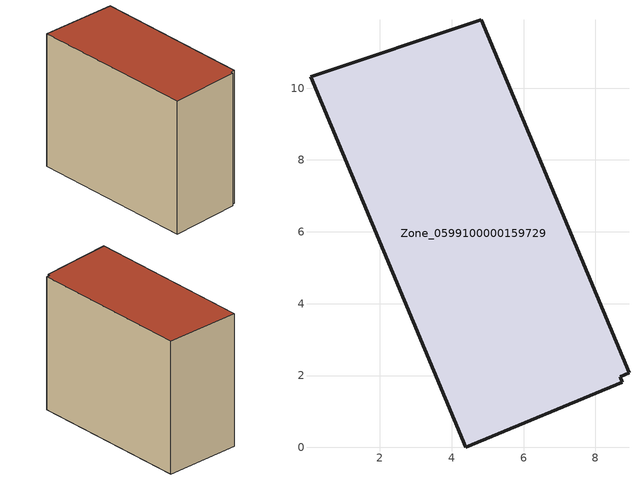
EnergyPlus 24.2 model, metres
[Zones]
Zone_0599100000159729
 floor ground (C_G): 8.7,1.97 8.76,1.82 4.39,0 0.07,10.32 4.83,11.91 8.94,2.07 z0
 wall outside (C_F): 4.83,11.91 0.07,10.32 4.39,0 8.76,1.82 8.7,1.97 8.94,2.07 4.83,11.91 z0:9.35
 roof outside (C_R): 8.76,1.82 8.7,1.97 8.94,2.07 4.83,11.91 0.07,10.32 4.39,0 z9.35
[BUILDING]
Pand.0599100000159729: North Axis=0; Terrain=City; Loads Convergence Tolerance Value=0.04; Temperature Convergence Tolerance Value=0.4; Solar Distribution=FullExterior; Maximum Number of Warmup Days=25; Minimum Number of Warmup Days=1
[Site:Location]
Rotterdam.The.Hague.AP_ZH_NLD Design_Conditions: Latitude=51.96; Longitude=4.45; Time Zone=1; Elevation=-4.5
[SITE:GROUNDTEMPERATURE:BUILDINGSURFACE]
18, 18, 18, 18, 18, 18, 18, 18, 18, 18, 18, 18
[MATERIAL] Thermal Absorptance=0.9; Solar Absorptance=0.7; Visible Absorptance=0.7
Name | Roughness | Thickness | Conductivity | Density | Specific Heat
G.TI.1946 | MediumSmooth | 0.15 | 1 | 540 | 1210
F.TI.1946 | Rough | 0.3 | 0.857143 | 1920 | 840
R.TI.1946 | MediumRough | 0.2 | 0.1 | 1500 | 1000
[CONSTRUCTION]
C_G: G.TI.1946
C_F: F.TI.1946
C_R: R.TI.1946
[ZONE]
Zone_0599100000159729: Type=1; Multiplier=1; Ceiling Height=Autocalculate; Volume=Autocalculate; Floor Area=autocalculate; Part of Total Floor Area=Yes
[ZONEINFILTRATION:DESIGNFLOWRATE]
Infil_Zone_0599100000159729: Zone or ZoneList or Space or SpaceList=Zone_0599100000159729; Schedule=AlwaysOn; Design Flow Rate Calculation Method=Flow/Area; Flow Rate per Floor Area=0.003; Constant Term Coefficient=1; Temperature Term Coefficient=0; Velocity Term Coefficient=0; Velocity Squared Term Coefficient=0
[HVACTEMPLATE:ZONE:IDEALLOADSAIRSYSTEM]
Zone_0599100000159729: Maximum Heating Supply Air Temperature=50; Minimum Cooling Supply Air Temperature=13; Maximum Heating Supply Air Humidity Ratio=0.0156; Minimum Cooling Supply Air Humidity Ratio=0.0077; Heating Limit=NoLimit; Cooling Limit=NoLimit; Dehumidification Control Type=ConstantSensibleHeatRatio; Cooling Sensible Heat Ratio=0.7; Dehumidification Setpoint=60; Humidification Control Type=None; Humidification Setpoint=30; Outdoor Air Method=None; Outdoor Air Flow Rate per Person=0.00944; Outdoor Air Flow Rate per Zone Floor Area=0; Outdoor Air Flow Rate per Zone=0; Demand Controlled Ventilation Type=None; Outdoor Air Economizer Type=NoEconomizer; Heat Recovery Type=None; Sensible Heat Recovery Effectiveness=0.7; Latent Heat Recovery Effectiveness=0.65
[ZONECONTROL:THERMOSTAT]
ThermostatControl_Zone_0599100000159729: Zone or ZoneList=Zone_0599100000159729; Control Type Schedule=DualSetpointControlType; Control 1=Thermostat_Zone_0599100000159729; Temperature Difference Between Cutout And Setpoint=0
[THERMOSTATSETPOINT:DUALSETPOINT]
Thermostat_Zone_0599100000159729: Heating Setpoint Temperature Schedule=HeatingSetpoint_Zone_0599100000159729; Cooling Setpoint Temperature Schedule=CoolingSetpoint_Zone_0599100000159729
[SCHEDULE:COMPACT]
HeatingSetpoint_Zone_0599100000159729: Through: 12/31, For: AllDays, Until: 24:00, 21
CoolingSetpoint_Zone_0599100000159729: Through: 12/31, For: AllDays, Until: 24:00, 24
DualSetpointControlType: Through: 12/31, For: AllDays, Until: 24:00, 4
AlwaysOn: Through: 12/31, For: AllDays, Until: 24:00, 1
